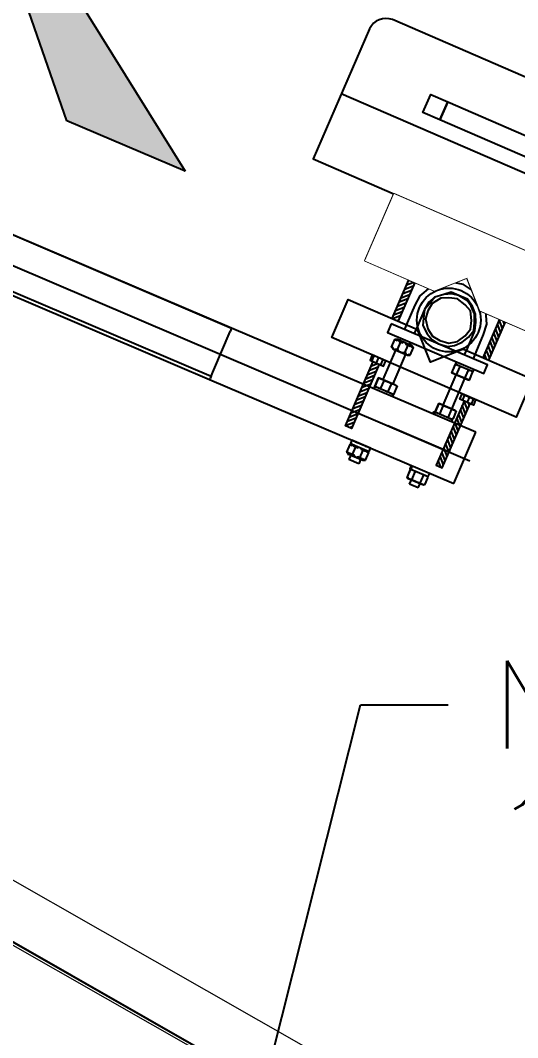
# Model space of a CAD drawing. Header units: millimetres. Extents: x 0 to 257, y -23 to 320.
# Drawn here: x 69.862 to 70.43, y -9.963 to -8.801 of the extents above; entities that cross this region are included whole.
import ezdxf
from ezdxf import colors
from ezdxf.entities.mleader import LeaderData, LeaderLine
from ezdxf.math import Vec2, Vec3

# ---------------------------------------------------------------- set-up
doc = ezdxf.new("R2010")
doc.units = ezdxf.units.MM
doc.header["$LTSCALE"] = 0.1
doc.set_wipeout_variables(frame=1)
doc.linetypes.add('CENTER', pattern=[2, 1.25, -0.25, 0.25, -0.25])
for name, color, linetype in [('8', 8, 'Continuous'), ('FIBRA OPTICA AT&T', 5, 'Continuous'), ('titulos', 170, 'Continuous')]:
    doc.layers.add(name, color=color, linetype=linetype)
doc.styles.add('Romans', font='romans.shx', dxfattribs={"width": 0.8})
doc.styles.add('TEXTOS', font='romans.shx')
pattern_1 = [(135, (32.1043925, -60.0973595), (-0.00265165043, -0.00265165043), [])]
pattern_2 = [(45, (-32.1043925, -60.0973595), (0.00265165043, -0.00265165043), [])]

# ---------------------------------------------------------------- blocks, each defined once
blk = doc.blocks.new('TORREPLANTA')
at = {"layer": '8', "lineweight": 0}
blk.add_line((28.3882, 102.6732), (25.1878, 105.1043), dxfattribs=at)
for points in [[(25.1631, 105.1658), (25.189, 105.1999), (28.4801, 102.6999), (28.4542, 102.6658)], [(28.3789, 102.6743), (25.1913, 105.0956)]]:
    blk.add_lwpolyline(points, dxfattribs=at)
at = {"layer": '8', "linetype": 'CENTER', "lineweight": 0, "ltscale": 75}
blk.add_lwpolyline([(25.1889, 105.1017), (28.3854, 102.6735)], dxfattribs=at)
blk = doc.blocks.new('FLECHA')
blk.add_hatch(color=256).paths.add_polyline_path([(0, 1.6239), (-0.2858, 1.4238), (-0.1214, 1.4238), (0, 1.5572), (0.1214, 1.4238), (0.2858, 1.4238)])
for p, q in [((0, 1.6239), (0.2858, 1.4238)), ((0.1214, 1.4238), (0, 1.5572)), ((0.2858, 1.4238), (0.1214, 1.4238))]:
    blk.add_line(p, q)
blk = doc.blocks.new('Antena RF')
at = {"layer": '8', "ltscale": 0.05}
h = blk.add_hatch(dxfattribs=at)
h.set_pattern_fill('ANSI31', color=256, scale=0.03, angle=90, style=0)
h.set_pattern_definition(pattern_1)
h.paths.add_polyline_path([(-0.0602, 0.0779), (-0.0528, 0.0779), (-0.0528, 0.1578), (-0.0602, 0.1578)])
h = blk.add_hatch(dxfattribs=at)
h.set_pattern_fill('ANSI31', color=256, scale=0.03, angle=90, style=0)
h.set_pattern_definition(pattern_2)
h.paths.add_polyline_path([(0.0602, 0.0779), (0.0528, 0.0779), (0.0528, 0.1578), (0.0602, 0.1578)])
h = blk.add_hatch(dxfattribs=at)
h.set_pattern_fill('ANSI31', color=256, scale=0.03, angle=90, style=0)
h.set_pattern_definition(pattern_1)
h.paths.add_polyline_path([(-0.0528, 0.024), (-0.0602, 0.024), (-0.0602, -0.024), (-0.0528, -0.024)])
h = blk.add_hatch(dxfattribs=at)
h.set_pattern_fill('ANSI31', color=256, scale=0.03, angle=90, style=0)
h.set_pattern_definition(pattern_2)
h.paths.add_polyline_path([(0.0528, 0.024), (0.0602, 0.024), (0.0602, -0.024), (0.0528, -0.024)])
for points in [[(-0.0528, 0.0779), (-0.0528, 0.1578), (-0.0602, 0.1578), (-0.0602, 0.0779)], [(0.0528, 0.0779), (0.0528, 0.1578), (0.0602, 0.1578), (0.0602, 0.0779)], [(-0.0602, 0.024), (-0.0602, -0.024), (-0.0528, -0.024), (-0.0528, 0.024)], [(0.0602, 0.024), (0.0602, -0.024), (0.0528, -0.024), (0.0528, 0.024)]]:
    blk.add_lwpolyline(points)
for p, q in [((-0.062, 0.0779), (-0.062, 0.0713)), ((-0.0565, 0.0713), (-0.0565, 0.0779)), ((-0.0565, 0.0713), (-0.0565, 0.0779)), ((-0.051, 0.0779), (-0.051, 0.0713)), ((0.051, 0.0779), (0.051, 0.0713)), ((0.0565, 0.0713), (0.0565, 0.0779)), ((0.0565, 0.0713), (0.0565, 0.0779)), ((0.062, 0.0779), (0.062, 0.0713))]:
    blk.add_line(p, q, dxfattribs=at)
for points in [[(-0.0286, 0.024), (-0.1147, 0.024), (-0.1147, 0.0713), (0.1147, 0.0713), (0.1147, 0.024), (0.0286, 0.024)], [(-0.0286, 0.024), (0, 0.0526), (0.0286, 0.024)], [(-0.0286, -0.024), (0, -0.0526), (0.0286, -0.024)]]:
    blk.add_lwpolyline(points, dxfattribs=at)
for points in [[(-0.0643, 0.0713), (-0.0643, 0.0779), (-0.0476, 0.0779), (-0.0476, 0.0713)], [(0.0643, 0.0713), (0.0643, 0.0779), (0.0476, 0.0779), (0.0476, 0.0713)]]:
    blk.add_lwpolyline(points, close=True, dxfattribs=at)
blk.add_circle((0, 0), 0.0364, dxfattribs=at)
at = {"ltscale": 450}
blk.add_wipeout([(-0.2155, -0.1072), (0.2155, -0.1072), (0.2155, -0.2692), (0.2124, -0.279), (0.205, -0.2863), (0.1955, -0.2892), (-0.1955, -0.2892), (-0.2063, -0.2869), (-0.2136, -0.2793), (-0.2155, -0.2691)], dxfattribs=at)
blk.add_line((-0.2155, -0.1882), (0.2155, -0.1882), dxfattribs=at)
blk.add_lwpolyline([(-0.1955, -0.2892), (0.1955, -0.2892, 0.379386), (0.2155, -0.2692), (0.2155, -0.1072), (-0.2155, -0.1072), (-0.2155, -0.2691, 0.470848)], format="xyb", close=True, dxfattribs=at)
for points in [[(-0.1015, -0.2057), (-0.1225, -0.2057), (-0.1225, -0.2282), (-0.1015, -0.2282)], [(-0.1015, -0.2057), (0.1004, -0.2057), (0.1004, -0.2282), (-0.1015, -0.2282)], [(0.1004, -0.2057), (0.1214, -0.2057), (0.1214, -0.2282), (0.1004, -0.2282)]]:
    blk.add_lwpolyline(points, close=True, dxfattribs=at)
at = {"layer": '8', "ltscale": 0.05}
blk.add_lwpolyline([(0.0286, -0.024), (0.1147, -0.024), (0.1147, -0.1072), (-0.1147, -0.1072), (-0.1147, -0.024), (-0.0286, -0.024)], dxfattribs=at)
blk.add_wipeout([(-0.1147, -0.1072), (-0.1147, -0.024), (-0.0286, -0.024), (0, -0.0526), (0.0286, -0.024), (0.1147, -0.024), (0.1147, -0.1072)])
blk = doc.blocks.new('A$C462F3C73')
at = {"linetype": 'Continuous'}
for points in [[(-39.667, -56.917), (-39.583, -56.833), (-39.333, -56.833), (-39.333, -56.917)], [(-39.583, -56.833), (-39.667, -56.917)], [(-39.333, -56.917), (-39.333, -57.5), (-39.583, -57.5), (-39.667, -57.417)], [(-39.667, -56.917), (-39.667, -57.417)], [(-38.417, -56.833), (-39.583, -56.833)], [(-39.333, -56.5), (-39.333, -56.833)], [(-39.333, -56.5), (-38.667, -56.5)], [(-39.333, -56.917), (-39.25, -56.833), (-38.75, -56.833), (-38.667, -56.917)], [(-38.667, -56.5), (-38.667, -56.833)], [(-38.667, -56.5), (-38.667, -56.833)], [(-38.333, -56.917), (-38.333, -57.417), (-38.417, -57.5), (-38.667, -57.5), (-38.667, -56.833), (-38.417, -56.833), (-38.333, -56.917)], [(-38.417, -56.833), (-38.417, -56.75)], [(-38.417, -56.833), (-38.333, -56.917)], [(-38.417, -56.833), (-38.333, -56.833), (-38.333, -56.917), (-38.417, -56.833)], [(-38.333, -56.917), (-38.333, -57.5), (-38.417, -57.5)], [(-35, -56.75), (-35.167, -56.833)], [(-35.167, -56.833), (-35, -56.833), (-35, -56.75), (-34.917, -56.75), (-34.917, -56.833), (-34.75, -56.833)], [(-34.75, -56.833), (-34.75, -57.417), (-34.917, -57.417), (-34.917, -57.5), (-35, -57.5), (-35, -57.417), (-35.167, -57.417)], [(-35.167, -56.833), (-35.167, -57.417)], [(-33.917, -56.75), (-35, -56.75)], [(-34.833, -56.75), (-34.833, -56.417)], [(-34.833, -56.417), (-34.083, -56.417)], [(-34.75, -56.833), (-34.583, -56.833), (-34.583, -56.75), (-34.333, -56.75), (-34.333, -56.833), (-34.167, -56.833)], [(-34.167, -57.417), (-34.167, -56.833), (-34, -56.833), (-34, -56.75), (-33.917, -56.75), (-33.917, -56.833), (-33.75, -56.833)], [(-33.75, -56.833), (-33.75, -57.417), (-33.917, -57.417), (-33.917, -57.5), (-34, -57.5), (-34, -57.417), (-34.167, -57.417)], [(-34.083, -56.75), (-34.083, -56.417)], [(-34.083, -56.75), (-34.083, -56.417)], [(-33.917, -56.75), (-33.917, -56.667)], [(-33.917, -56.75), (-33.75, -56.833)], [(-33.833, -56.833), (-33.75, -56.833), (-33.917, -56.75)], [(-33.75, -56.833), (-33.75, -57.417), (-33.833, -57.417)], [(-39.667, -57.5), (-39.667, -57.75)], [(-38.333, -57.75), (-38.333, -57.5), (-39.667, -57.5)], [(-38.667, -57.417), (-38.75, -57.5), (-39.25, -57.5), (-39.333, -57.417)], [(-38.417, -57.5), (-38.333, -57.417)], [(-38.417, -57.5), (-38.333, -57.417)], [(-38.25, -57.75), (-38.25, -57.5), (-38.333, -57.5)], [(-35, -57.5), (-35.167, -57.417)], [(-35.167, -57.5), (-35.167, -57.75)], [(-33.75, -57.75), (-33.75, -57.5), (-35.167, -57.5)], [(-34.833, -57.75), (-34.833, -57.667)], [(-34.167, -57.417), (-34.333, -57.417), (-34.333, -57.5), (-34.583, -57.5), (-34.583, -57.417), (-34.75, -57.417)], [(-34.083, -57.75), (-34.083, -57.667)], [(-34.083, -57.75), (-34.083, -57.667)], [(-33.917, -57.5), (-33.75, -57.417)], [(-33.917, -57.5), (-33.75, -57.417)], [(-33.75, -57.75), (-33.75, -57.5)], [(-22.917, -57.75), (-41.5, -57.75)], [(-41.5, -57.75), (-41.5, -61.667)], [(-35.167, -57.75), (-33.75, -57.75)], [(-22.917, -57.75), (-22.917, -57.833)], [(-4.583, -57.75), (-22.917, -57.75)], [(-22.917, -58), (-22.917, -57.833)], [(-4.583, -58), (-22.917, -58)], [(-22.917, -58), (-22.917, -58.5)], [(-22.917, -58.5), (-22.917, -61.417)], [(40.833, -59.75), (-41.917, -59.667)], [(-40.417, -59.667), (-35.667, -59.667)], [(-41.5, -61.667), (-22.917, -61.667)], [(-39.667, -61.667), (-39.667, -61.833), (-38.333, -61.833)], [(-39.667, -62.5), (-39.667, -61.917), (-39.583, -61.833), (-39.333, -61.833), (-39.333, -62.5), (-39.583, -62.5), (-39.667, -62.5)], [(-39.583, -61.833), (-39.667, -61.917)], [(-39.333, -61.917), (-39.25, -61.833), (-38.75, -61.833), (-38.667, -61.917)], [(-38.667, -62.5), (-38.667, -61.833), (-38.417, -61.833), (-38.333, -61.917)], [(-38.417, -61.833), (-38.333, -61.833), (-38.333, -61.917)], [(-38.417, -61.833), (-38.333, -61.917)], [(-38.417, -61.833), (-38.333, -61.917)], [(-38.333, -61.917), (-38.333, -62.5), (-38.417, -62.5)], [(-38.25, -61.667), (-38.25, -61.833), (-38.333, -61.833)], [(-38.333, -61.833), (-38.333, -61.667)], [(-38.333, -62.5), (-38.333, -61.917)], [(-35.167, -61.667), (-35.167, -61.833), (-33.75, -61.833)], [(-35.167, -62.5), (-35.167, -61.833), (-35.083, -61.833), (-35, -61.833), (-34.917, -61.833), (-34.833, -61.833), (-34.75, -61.833), (-34.75, -62.5), (-34.917, -62.5), (-34.917, -62.5), (-35, -62.5), (-35, -62.5), (-35.167, -62.5)], [(-35, -61.833), (-35.167, -61.833)], [(-34.75, -61.833), (-34.667, -61.833), (-34.583, -61.833), (-34.333, -61.833), (-34.167, -61.833), (-34.167, -61.833)], [(-34.167, -62.5), (-34.167, -61.833), (-34.083, -61.833), (-34, -61.833), (-33.917, -61.833), (-33.833, -61.833), (-33.75, -61.833)], [(-33.75, -61.833), (-33.75, -62.5), (-33.917, -62.5)], [(-33.917, -61.833), (-33.75, -61.833)], [(-33.917, -61.833), (-33.75, -61.833)], [(-33.833, -61.833), (-33.75, -61.833)], [(-33.75, -61.667), (-33.75, -61.833)], [(-33.75, -62.5), (-33.75, -61.833)], [(-22.917, -61.667), (22.917, -61.667), (22.917, -61.417)], [(-22.917, -61.667), (-22.917, -61.417)], [(-4.667, -61.667), (-22.917, -61.667)], [(-22.917, -61.667), (-22.917, -61.667)], [(-39.583, -62.5), (-39.667, -62.5)], [(-39.583, -62.5), (-38.417, -62.5)], [(-39.333, -62.5), (-39.333, -64.833)], [(-38.667, -62.5), (-38.75, -62.5), (-39.25, -62.5), (-39.333, -62.5)], [(-38.667, -62.5), (-38.667, -64.833)], [(-38.667, -62.5), (-38.667, -64.833)], [(-38.333, -62.5), (-38.417, -62.5), (-38.667, -62.5), (-38.667, -62.5)], [(-38.333, -62.5), (-38.417, -62.5)], [(-38.417, -62.5), (-38.417, -62.5)], [(-38.417, -62.5), (-38.333, -62.5)], [(-35, -62.5), (-35.167, -62.5)], [(-35, -62.5), (-33.917, -62.5)], [(-34.833, -64.75), (-34.833, -62.5)], [(-34.167, -62.5), (-34.333, -62.5), (-34.333, -62.5), (-34.583, -62.5), (-34.583, -62.5), (-34.75, -62.5)], [(-33.75, -62.5), (-33.917, -62.5), (-33.917, -62.5), (-34, -62.5), (-34, -62.5), (-34.167, -62.5)], [(-34.083, -64.75), (-34.083, -62.5)], [(-34.083, -64.75), (-34.083, -62.5)], [(-33.917, -62.5), (-33.917, -62.5)], [(-33.917, -62.5), (-33.75, -62.5)], [(-33.75, -62.5), (-33.833, -62.5)], [(-35.167, -64.833), (-35.083, -64.833), (-35, -64.75), (-34.917, -64.75), (-34.833, -64.833), (-34.75, -64.833)], [(-35, -64.75), (-35.167, -64.833)], [(-33.917, -64.75), (-35, -64.75)], [(-34.75, -64.833), (-34.75, -64.833), (-34.583, -64.75), (-34.333, -64.75), (-34.25, -64.833), (-34.167, -64.833)], [(-33.75, -64.833), (-33.75, -65.417), (-33.917, -65.417), (-33.917, -65.5), (-34, -65.5), (-34.083, -65.417), (-34.167, -65.417), (-34.167, -64.833), (-34.083, -64.833), (-34.083, -64.75), (-33.917, -64.75), (-33.833, -64.833), (-33.75, -64.833)], [(-33.917, -64.75), (-33.917, -64.667)], [(-33.833, -64.833), (-33.75, -64.833), (-33.917, -64.75)], [(-33.917, -64.75), (-33.75, -64.833)], [(-39.333, -64.833), (-39.333, -65.417), (-39.417, -65.5), (-39.667, -65.5), (-39.667, -65.417)], [(-39.667, -64.833), (-39.667, -64.833), (-39.417, -64.833), (-39.333, -64.833)], [(-39.667, -64.833), (-39.667, -65.417)], [(-39.583, -64.833), (-39.667, -64.833)], [(-39.583, -65.5), (-39.667, -65.417)], [(-39.667, -65.5), (-39.667, -65.667)], [(-38.333, -65.667), (-38.333, -65.5), (-39.667, -65.5)], [(-38.417, -64.833), (-39.583, -64.833)], [(-39.333, -64.833), (-39.25, -64.833), (-38.75, -64.833), (-38.667, -64.833)], [(-38.667, -65.417), (-38.75, -65.5), (-39.25, -65.5), (-39.333, -65.417)], [(-38.333, -64.833), (-38.333, -65.417), (-38.417, -65.5), (-38.667, -65.5), (-38.667, -65.417), (-38.667, -64.833), (-38.667, -64.833), (-38.417, -64.833), (-38.333, -64.833)], [(-38.333, -64.833), (-38.333, -65.5), (-38.417, -65.5)], [(-38.417, -64.833), (-38.333, -64.833), (-38.333, -64.833), (-38.417, -64.833)], [(-38.417, -64.833), (-38.417, -64.833)], [(-38.417, -64.833), (-38.333, -64.833)], [(-38.417, -65.5), (-38.333, -65.417)], [(-38.417, -65.5), (-38.333, -65.417)], [(-38.333, -65.667), (-38.333, -65.5)], [(-34.75, -64.833), (-34.75, -65.417), (-34.917, -65.417), (-34.917, -65.5), (-35, -65.5), (-35, -65.417), (-35.167, -65.417)], [(-35.167, -64.833), (-35.167, -65.417)], [(-35, -65.5), (-35.167, -65.417)], [(-33.917, -65.5), (-35, -65.5)], [(-34.833, -65.667), (-34.833, -65.5)], [(-34.167, -65.417), (-34.333, -65.417), (-34.333, -65.5), (-34.583, -65.5), (-34.583, -65.417), (-34.75, -65.417)], [(-34.083, -65.667), (-34.083, -65.5)], [(-34.083, -65.667), (-34.083, -65.5)], [(-33.917, -65.5), (-33.75, -65.417)], [(-33.917, -65.5), (-33.917, -65.417)], [(-33.917, -65.5), (-33.75, -65.417)], [(-33.75, -64.833), (-33.75, -65.417), (-33.833, -65.417)], [(-33.083, -66.333), (-33.083, -65.667), (-40.417, -65.667), (-40.417, -66.333), (-33.083, -66.333)], [(-33.083, -66.333), (-33.083, -65.667)], [(-39.333, -66.333), (-39.333, -66.833)], [(-39.333, -66.833), (-39.333, -68.167)], [(-38.667, -66.333), (-38.667, -66.833)], [(-38.667, -66.333), (-38.667, -66.833)], [(-38.667, -66.833), (-38.667, -68.167)], [(-38.667, -66.833), (-38.667, -68.167)], [(-34.833, -68.167), (-35, -67.583), (-35.167, -67.083), (-35.667, -66.667), (-36.167, -66.417), (-36.667, -66.333), (-37.333, -66.417), (-37.75, -66.667), (-38.167, -67.083), (-38.417, -67.583), (-38.583, -68.167), (-38.417, -68.667), (-38.167, -69.25), (-37.75, -69.667), (-37.333, -69.917), (-36.667, -70), (-36.167, -69.917), (-35.667, -69.667), (-35.167, -69.25), (-35, -68.667), (-34.833, -68.167)], [(-35.083, -68.167), (-35.167, -67.583), (-35.583, -67), (-36.083, -66.667), (-36.667, -66.583), (-37.333, -66.667), (-37.833, -67), (-38.167, -67.583), (-38.333, -68.167), (-38.167, -68.75), (-37.833, -69.333), (-37.333, -69.583), (-36.667, -69.75), (-36.083, -69.583), (-35.583, -69.333), (-35.167, -68.75), (-35.083, -68.167)], [(-34.833, -66.833), (-34.833, -66.333)], [(-34.833, -68.167), (-34.833, -66.833)], [(-34.083, -66.833), (-34.083, -66.333)], [(-34.083, -66.833), (-34.083, -66.333)], [(-34.083, -68.167), (-34.083, -66.833)], [(-34.083, -68.167), (-34.083, -66.833)], [(-39.333, -68.167), (-39.25, -68.917), (-38.833, -69.75), (-38.25, -70.25), (-37.583, -70.667), (-36.667, -70.833), (-35.917, -70.667), (-35.167, -70.25), (-34.583, -69.75), (-34.167, -68.917), (-34.083, -68.167)], [(-38.667, -68.167), (-38.5, -68.75), (-38.25, -69.25), (-37.833, -69.667), (-37.333, -70), (-36.667, -70), (-36.083, -70), (-35.667, -69.667), (-35.167, -69.25), (-34.917, -68.75), (-34.833, -68.167)], [(-38.667, -68.167), (-38.5, -68.75), (-38.25, -69.25), (-37.833, -69.667), (-37.333, -70), (-36.667, -70)]]:
    blk.add_lwpolyline(points, dxfattribs=at)
at = {"extrusion": (8.92565e-05, -0.000155498, 1), "xscale": 61.31944444444299, "yscale": 61.31944444444299, "zscale": 61.31944444444299, "rotation": 359.6375348272501}
blk.add_blockref('Antena RF', (-36.69, -68.15, 0.007), dxfattribs=at)

msp = doc.modelspace()

# ---------------------------------------------------------------- block references
at = {"layer": '8', "lineweight": 40, "xscale": -0.7880434782616024, "yscale": 0.7880434782616014, "zscale": 0.7880434782616016, "rotation": 293.0751467497207}
msp.add_blockref('TORREPLANTA', (3.3538, -61.6724), dxfattribs=at)
at = {"layer": 'titulos', "extrusion": (-1.55544e-07, 3.13743e-07, 1), "xscale": 0.8937156915494029, "yscale": 0.8937156915494029, "zscale": 0.8937156915494029, "rotation": 336.9143263565192}
msp.add_blockref('FLECHA', (69.3166, -10.0437, 0), dxfattribs=at)

# ---------------------------------------------------------------- leaders
at = {"ltscale": 0.1}
ml = msp.add_multileader_mtext('Standard', dxfattribs=at)
ml.set_content('\\A1;N.PR. 39.45 m \\P{\\A0;\\C1;1923.45 m.s.n.m}', color=256, style='TEXTOS')
ml.set_leader_properties()
ml.build(insert=Vec2(0, 0))
ml.multileader.update_dxf_attribs({"dogleg_length": 0.1, "arrow_head_size": 0.1})
ctx = ml.context
ctx.base_point, ctx.char_height, ctx.arrow_head_size, ctx.landing_gap_size, ctx.plane_origin = Vec3(70.3508, -9.5827), 0.1, 0.1, 0.05, Vec3(68.3296, -6.1982)
notes = []
notes.append((ctx, [(1, (1, 1, 0), (70.2508, -9.5827), (1, 0), 0.1, [(0, [(69.8775, -11.0631)], 0, [])])]))
ctx.mtext.insert, ctx.mtext.width, ctx.mtext.defined_height, ctx.mtext.line_spacing_factor, ctx.mtext.flow_direction = Vec3(70.4008, -9.5327), 1.772861, 3.1106, 0.9, 5
for ctx, leaders in notes:
    for number, flags, end, landing, length, lines in leaders:
        leader = LeaderData()
        leader.index, (leader.has_last_leader_line, leader.has_dogleg_vector, leader.attachment_direction) = number, flags
        leader.last_leader_point, leader.dogleg_vector, leader.dogleg_length = Vec3(end), Vec3(landing), length
        for number, points, colour, breaks in lines:
            line = LeaderLine()
            line.index, line.vertices, line.color, line.breaks = number, Vec3.list(points), colors.encode_raw_color(colour), breaks
            leader.lines.append(line)
        ctx.leaders.append(leader)

# ---------------------------------------------------------------- next in the draw order: block references
at = {"layer": 'FIBRA OPTICA AT&T', "extrusion": (2.11369e-05, -0.000178044, 1), "xscale": 0.01630804077010236, "yscale": 0.01630804077010236, "zscale": 0.01630804077010236, "rotation": 156.9143268619366}
msp.add_blockref('A$C462F3C73', (69.3653, -9.9311, 0.0032), dxfattribs=at)

# ---------------------------------------------------------------- next in the draw order: leaders
at = {"layer": '8'}
ml = msp.add_multileader_mtext('Standard', dxfattribs=at)
ml.set_content('\\A1;Terminal Box de ATC', color=256, style='Romans')
ml.set_leader_properties()
ml.build(insert=Vec2(0, 0))
ml.multileader.update_dxf_attribs({"text_left_attachment_type": 2, "text_right_attachment_type": 2, "dogleg_length": 0.2, "arrow_head_size": 0.11})
ctx = ml.context
ctx.base_point, ctx.char_height, ctx.arrow_head_size, ctx.landing_gap_size, ctx.plane_origin = Vec3(75.6415, -9.9627), 0.12, 0.11, 0.05, Vec3(79.4617, -9.641)
ctx.left_attachment, ctx.right_attachment = 2, 2
notes = []
notes.append((ctx, [(0, (1, 1, 0), (75.4181, -9.9627), (1, 0), 0.2234, [(0, [(70.2947, -12.5146)], 0, [])])]))
ctx.mtext.insert, ctx.mtext.width, ctx.mtext.defined_height, ctx.mtext.flow_direction = Vec3(75.6915, -9.8027), 1.262511, 0.5259, 5
ctx.mtext.has_bg_fill, ctx.mtext.bg_color, ctx.mtext.bg_scale_factor, ctx.mtext.bg_transparency, ctx.mtext.use_window_bg_color = 1, -1027028792, 1.5, 0, 1
for ctx, leaders in notes:
    for number, flags, end, landing, length, lines in leaders:
        leader = LeaderData()
        leader.index, (leader.has_last_leader_line, leader.has_dogleg_vector, leader.attachment_direction) = number, flags
        leader.last_leader_point, leader.dogleg_vector, leader.dogleg_length = Vec3(end), Vec3(landing), length
        for number, points, colour, breaks in lines:
            line = LeaderLine()
            line.index, line.vertices, line.color, line.breaks = number, Vec3.list(points), colors.encode_raw_color(colour), breaks
            leader.lines.append(line)
        ctx.leaders.append(leader)

doc.saveas('drawing.dxf')
